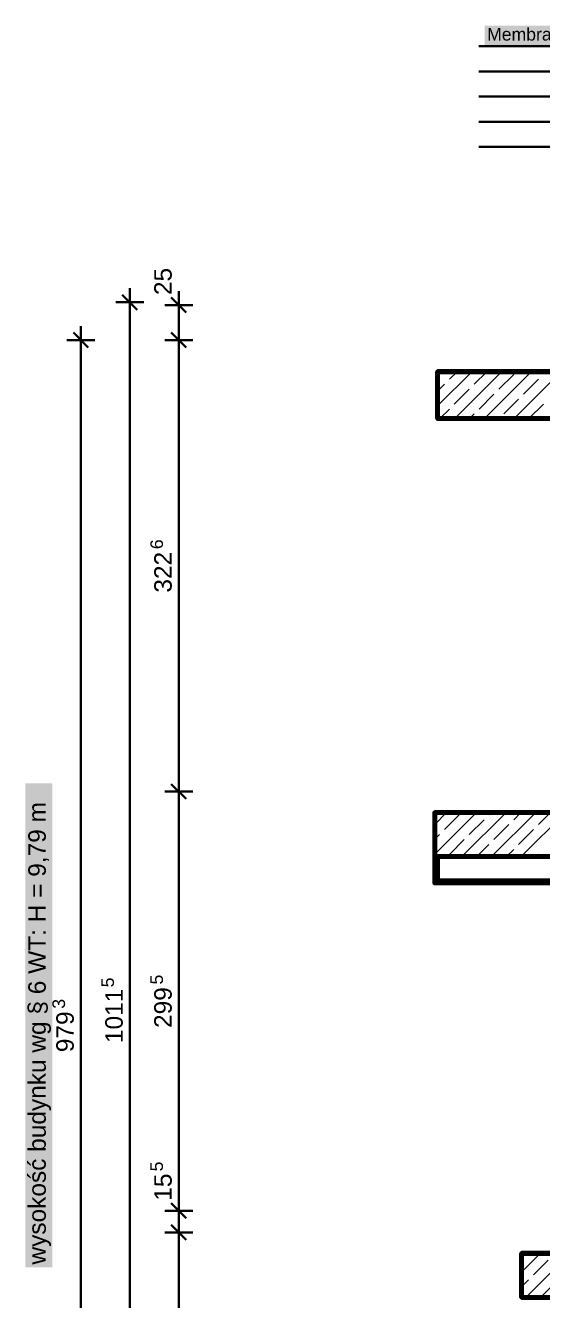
# Model space of a CAD drawing. Header units: metres. Extents: x -5.3 to 21.3, y -2 to 11.9.
# Drawn here: x -5.35 to -1.65, y 2.66 to 11.77 of the extents above; entities that cross this region are included whole.
import ezdxf

# ---------------------------------------------------------------- set-up
doc = ezdxf.new("R2010")
doc.units = ezdxf.units.M
doc.linetypes.add('HYDRO_OKNA', pattern=[4.5, 1.5, -3])
for name, color, linetype, lineweight in [('A-IZOL-WODNA', 5, 'Continuous', 100), ('A-KRESKOWANIE', 8, 'Continuous', 18), ('A-MASKA', 7, 'Continuous', 18), ('A-OPISY', 2, 'Continuous', 25), ('A-STROPY', 7, 'Continuous', 50), ('A-WYMIARY', 1, 'Continuous', 25), ('A-WYPELNIENIA', 9, 'Continuous', 18)]:
    doc.layers.add(name, color=color, linetype=linetype, lineweight=lineweight)
doc.styles.add('PL_ARIAL', font='arial.ttf')

msp = doc.modelspace()

# ---------------------------------------------------------------- hatches: boundary and pattern name
at = {"layer": 'A-MASKA', "true_color": 0xffffff}
for points in [[(-2.0636, 11.6287), (3.5745, 11.6287), (3.5745, 11.7735), (-2.0636, 11.7735)], [(-5.1525, 2.9005), (-5.1525, 6.3587), (-5.345, 6.3587), (-5.345, 2.9005)]]:
    msp.add_hatch(color=7, dxfattribs=at).paths.add_polyline_path(points)
at = {"layer": 'A-WYPELNIENIA', "true_color": 0x000000}
msp.add_hatch(color=7, dxfattribs=at).paths.add_polyline_path([(-2.4, 5.662), (-2.4, 5.674), (-0.3, 5.674), (-0.3, 5.662)])

# ---------------------------------------------------------------- linework, layer by layer
at = {"layer": 'A-IZOL-WODNA', "lineweight": 100, "ltscale": 0.05, "true_color": 0x000000}
for points in [[(-2.4, 9.301), (-1.3, 9.301)], [(-2.4, 6.151), (-1.3, 6.151)], [(-1.8, 3.001), (-0.3, 3.001)]]:
    msp.add_lwpolyline(points, dxfattribs=at)
at = {"layer": 'A-IZOL-WODNA', "linetype": 'HYDRO_OKNA', "lineweight": 50, "ltscale": 0.05, "true_color": 0xffffff, "flags": 128}
for points in [[(-2.4, 9.301), (-1.3, 9.301)], [(-2.4, 6.151), (-1.3, 6.151)], [(-1.8, 3.001), (-0.3, 3.001)]]:
    msp.add_lwpolyline(points, dxfattribs=at)
at = {"layer": 'A-KRESKOWANIE', "lineweight": 25, "ltscale": 0.05}
for points in [[(-2.4, 9.0551), (-2.1551, 9.3)], [(-2.4, 9.2673), (-2.3673, 9.3)], [(-2.3158, 9.2454), (-2.2612, 9.3)], [(-2.278, 8.965), (-1.943, 9.3)], [(-2.139, 9.2101), (-2.0491, 9.3)], [(-2.0659, 8.965), (-1.7309, 9.3)], [(-1.8537, 8.965), (-1.5187, 9.3)], [(-2.4, 9.1612), (-2.3511, 9.2101)], [(-1.9622, 9.1747), (-1.8562, 9.2808)], [(-1.7854, 9.1394), (-1.6794, 9.2454)], [(-2.2804, 9.0686), (-2.1744, 9.1747)], [(-2.1036, 9.0333), (-1.9976, 9.1394)], [(-2.3841, 8.965), (-2.3158, 9.0333)], [(-1.9269, 8.9979), (-1.8208, 9.104)], [(-1.7477, 8.965), (-1.644, 9.0686)], [(-2.1719, 8.965), (-2.139, 8.9979)], [(-2.42, 5.8531), (-2.1231, 6.15)], [(-2.42, 6.0653), (-2.3353, 6.15)], [(-2.3511, 6.0281), (-2.2451, 6.1342)], [(-2.226, 5.835), (-1.911, 6.15)], [(-2.0329, 6.1342), (-2.0171, 6.15)], [(-2.0139, 5.835), (-1.6989, 6.15)], [(-1.8562, 6.0988), (-1.805, 6.15)], [(-1.8018, 5.835), (-1.4868, 6.15)], [(-1.6794, 6.0634), (-1.5928, 6.15)], [(-2.1744, 5.9927), (-2.0683, 6.0988)], [(-1.9976, 5.9574), (-1.8915, 6.0634)], [(-1.8208, 5.922), (-1.7147, 6.0281)], [(-2.42, 5.9592), (-2.3865, 5.9927)], [(-2.3158, 5.8513), (-2.2097, 5.9574)], [(-2.12, 5.835), (-2.0329, 5.922)], [(-1.9078, 5.835), (-1.8562, 5.8867)], [(-1.6957, 5.835), (-1.6794, 5.8513)], [(-2.42, 5.7471), (-2.4, 5.7671)], [(-2.414, 5.647), (-2.399, 5.662)], [(-2.2019, 5.647), (-2.1869, 5.662)], [(-2.0958, 5.647), (-2.0808, 5.662)], [(-1.9898, 5.647), (-1.9748, 5.662)], [(-1.8837, 5.647), (-1.8687, 5.662)], [(-1.7776, 5.647), (-1.7626, 5.662)], [(-1.6716, 5.647), (-1.6566, 5.662)], [(-1.8, 2.8669), (-1.6669, 3)], [(-1.8, 2.973), (-1.7854, 2.9875)], [(-1.7698, 2.685), (-1.4548, 3)], [(-1.7147, 2.8461), (-1.6087, 2.9522)], [(-1.8, 2.7608), (-1.7501, 2.8107)], [(-1.6637, 2.685), (-1.5733, 2.7754)]]:
    msp.add_lwpolyline(points, dxfattribs=at)
at = {"layer": 'A-OPISY', "lineweight": 35, "ltscale": 0.05}
for points in [[(3.597, 11.626), (-2.1061, 11.626)], [(3.597, 11.446), (-2.1061, 11.446)], [(3.597, 11.266), (-2.1061, 11.266)], [(3.597, 11.086), (-2.1061, 11.086)], [(3.597, 10.906), (-2.1061, 10.906)]]:
    msp.add_lwpolyline(points, dxfattribs=at)
at = {"layer": 'A-STROPY', "lineweight": 70, "ltscale": 0.05}
for points in [[(-1.32, 8.965), (-2.4, 8.965), (-2.4, 8.965), (-2.4, 8.965), (-2.4, 8.965), (-2.4, 8.965), (-2.4, 9.3), (-2.4, 9.3), (-2.4, 9.3), (-2.4, 9.3), (-1.3, 9.3)], [(-0.32, 5.647), (-2.42, 5.647), (-2.42, 5.647), (-2.42, 5.647), (-2.42, 5.647), (-2.42, 5.662), (-2.42, 5.662), (-2.42, 6.15), (-2.42, 6.15), (-2.42, 6.15), (-2.42, 6.15), (-2.42, 6.15), (-2.42, 6.15), (-2.42, 6.15), (-2.42, 6.15), (-1.3, 6.15)], [(-1.3, 5.835), (-2.4, 5.835), (-2.4, 5.835), (-2.4, 5.835), (-2.4, 5.835), (-2.4, 5.835), (-2.4, 5.835), (-2.4, 5.835), (-2.4, 5.835), (-2.4, 5.835), (-2.4, 5.835), (-2.4, 5.835), (-2.4, 5.835), (-2.4, 5.835), (-2.4, 5.835), (-2.4, 5.835), (-2.4, 5.835), (-2.4, 5.835), (-2.4, 5.662), (-2.4, 5.662), (-2.4, 5.662), (-2.4, 5.662), (-2.4, 5.662), (-2.4, 5.662), (-2.4, 5.662), (-2.4, 5.662), (-2.4, 5.662), (-2.4, 5.662), (-2.4, 5.662), (-2.4, 5.662), (-2.4, 5.662), (-2.4, 5.662), (-2.4, 5.662), (-2.4, 5.662), (-2.4, 5.662), (-0.32, 5.662)], [(-0.32, 2.685), (-1.8, 2.685), (-1.8, 2.685), (-1.8, 2.685), (-1.8, 2.685), (-1.8, 2.7), (-1.8, 2.7), (-1.8, 3), (-1.8, 3), (-1.8, 3), (-1.8, 3), (-1.8, 3), (-0.29, 3)]]:
    msp.add_lwpolyline(points, dxfattribs=at)
at = {"layer": 'A-WYMIARY', "lineweight": 35, "ltscale": 0.05}
for points in [[(-4.547, 9.743), (-4.653, 9.849)], [(-4.6, -0.419), (-4.6, 9.896)], [(-4.25, -0.419), (-4.25, 9.876)], [(-4.5, 9.796), (-4.7, 9.796)], [(-4.15, 9.776), (-4.35, 9.776)], [(-4.197, 9.723), (-4.303, 9.829)], [(-4.897, 9.473), (-5.003, 9.579)], [(-4.95, -0.367), (-4.95, 9.626)], [(-4.197, 9.473), (-4.303, 9.579)], [(-4.85, 9.526), (-5.05, 9.526)], [(-4.15, 9.526), (-4.35, 9.526)], [(-4.15, 6.3), (-4.35, 6.3)], [(-4.197, 6.247), (-4.303, 6.353)], [(-4.15, 3.305), (-4.35, 3.305)], [(-4.197, 3.252), (-4.303, 3.358)], [(-4.197, 3.097), (-4.303, 3.203)], [(-4.15, 3.15), (-4.35, 3.15)]]:
    msp.add_lwpolyline(points, dxfattribs=at)

# ---------------------------------------------------------------- texts
at = {"layer": 'A-OPISY', "style": 'PL_ARIAL'}
msp.add_text('Membrana dachowa TPO 1,5 mm, mocowana mechanicznie (hydroizolacja stropodachów) 2 mm', height=0.09, dxfattribs=at).set_placement((-2.0461, 11.666))
at = {"layer": 'A-WYMIARY', "style": 'PL_ARIAL'}
for s, height, p in [('25', 0.125, (-4.3, 9.8475)), ('6', 0.09, (-4.3625, 8.0319)), ('322', 0.125, (-4.3, 7.7213)), ('wysokość budynku wg § 6 WT: H = 9,79 m', 0.125, (-5.2, 2.9205)), ('5', 0.09, (-4.7125, 4.9012)), ('5', 0.09, (-4.3625, 4.9214)), ('1011', 0.125, (-4.65, 4.503)), ('299', 0.125, (-4.3, 4.6108)), ('3', 0.09, (-5.0625, 4.7484)), ('979', 0.125, (-5, 4.4378)), ('5', 0.09, (-4.3625, 3.5861)), ('15', 0.125, (-4.3, 3.3765))]:
    msp.add_text(s, height=height, rotation=90, dxfattribs=at).set_placement(p)

doc.saveas('drawing.dxf')
